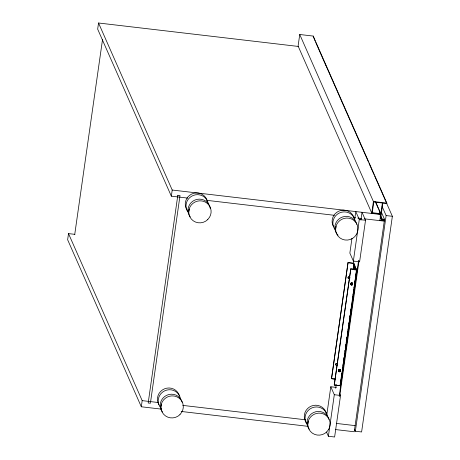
<?xml version="1.0" encoding="UTF-8"?>
<svg xmlns="http://www.w3.org/2000/svg" width="460" height="460" viewBox="0 0 460 460"><rect width="100%" height="100%" fill="white"/><g stroke="black" fill="none" stroke-linecap="round" stroke-linejoin="round"><path stroke-width="0.69" d="M344.833 350.784L344.885 351.21L345.04 350.71M346.811 337.91L346.742 338.796M352.337 283.067L352.268 283.952L352.728 284.004M352.044 282.595L351.779 284.671M354.534 282.67L354.568 283.314L354.758 282.589M356.19 269.761L356.149 269.117L355.959 269.842M353.619 269.089L354.125 264.523L353.349 269.376M354.781 268.991L354.993 266.495L354.51 269.284M344.322 355.781L344.298 354.7M355.844 269.583C355.936 267.272 355.603 270.192 356.287 268.559M354.004 287.885L354.016 286.764M378.77 209.541L380.799 214.141C379.12 216.712 380.736 220.512 384.031 219.736L383.899 220.679L379.931 220.213M74.922 234.353L68.511 233.599L67.637 239.74L141.306 406.772L161.247 409.112M298.534 46.471L98.543 23L97.669 29.141L171.339 196.173L187.709 198.093M74.721 234.531L102.517 39.629M141.306 406.772L142.18 400.631L68.511 233.599M171.339 196.173L172.212 190.032L98.543 23M381.472 219.282L380.817 217.154L382.714 203.837L383.301 203.182L386.791 203.533L386.848 203.101L313.179 36.07L299.742 34.494L298.097 46.052L371.766 213.083L380.799 214.141M313.179 36.07L315.152 41.107M328.566 429.519A11.235 10.925 -23.8 0 0 323.34 413.902A11.235 10.925 -23.8 0 0 308.171 421.417L307.82 424.287A11.201 10.89 -23.8 0 0 314.605 434.372A11.201 10.89 -23.8 0 0 326.813 431.854L328.584 429.525M356.385 234.45A11.235 10.925 -23.8 0 0 351.158 218.839A11.235 10.925 -23.8 0 0 335.99 226.355L335.639 229.224A11.201 10.89 -23.8 0 0 342.424 239.309A11.201 10.89 -23.8 0 0 354.631 236.785L356.402 234.462M335.507 379.218L331.487 378.655L348.036 262.608L353.999 263.31L353.234 269.071M331.528 378.752L348.036 262.608M326.778 414.937L330.797 386.774L336.346 387.423M351.963 238.332L349.859 253.115L353.366 261.067L359.605 261.803L365.527 220.259L362.02 212.307L360.916 220.052M354.476 220.725L355.781 211.577L359.289 219.529L353.366 261.067M334.247 384.916L350.796 268.87L356.764 269.571L340.256 385.716L334.247 384.916L340.256 385.716M334.293 385.02L350.796 268.87M339.739 393.622L340.544 395.456L334.621 437L328.382 436.27L334.305 394.726L330.797 386.774M335.714 388.269L336.22 384.721M353.516 263.442L353.82 261.314M338.56 371.571L338.865 369.449M350.974 284.539L351.273 282.411M353.291 268.26L353.493 266.846M353.7 265.431L353.901 264.017M338.606 371.668L338.905 369.547M351.014 284.636L351.319 282.515M338.819 371.249L339.014 369.874M351.118 284.993L351.417 282.929M338.997 371.645L339.29 369.587M351.394 284.7L351.687 282.635M339.106 371.904L339.405 369.846M351.509 284.958L351.837 282.67M353.734 269.347L354.413 265.184L354.01 269.054M353.803 269.433L354.43 265.075M339.382 371.617L339.675 369.553M339.497 371.875L339.791 369.811M351.894 284.93L352.17 283.13M354.119 269.313L354.706 265.84L354.395 269.025M351.969 285.016L352.164 283.636M354.194 269.399L354.39 268.025M339.767 371.582L340.066 369.524M339.98 371.157L340.176 369.782M352.354 284.981L352.584 283.377M354.677 268.68L354.873 267.306M340.371 371.122L340.567 369.748M354.798 269.939L355.281 267.151L355.074 269.646M340.44 371.209L340.636 369.834M355.068 268.651L355.339 266.846M355.189 269.905L355.574 267.806L355.557 268.927L356.017 268.985M355.643 269.962L355.839 268.588L355.384 268.531M340.429 383.088L340.153 384.888M340.624 381.714L340.917 379.649M341.113 378.275L341.803 373.457M342.947 365.412L343.24 363.348M343.436 361.974L343.637 360.594M343.833 359.22L344.126 357.155M345.27 349.111L345.471 347.731M345.667 346.357L345.96 344.293M346.156 342.918L346.449 340.854M347.495 333.529L347.789 331.464M347.984 330.09L348.277 328.026M348.473 326.646L348.674 325.272M348.87 323.897L349.163 321.833M350.112 315.163L349.841 316.963M350.307 313.789L350.508 312.409M350.704 311.035L350.997 308.971M351.193 307.596L351.486 305.532M352.63 297.516L352.826 296.142M353.021 294.762L353.809 289.265M354.855 281.899L355.643 276.402M355.839 275.022L356.442 269.773L356.287 270.273M340.216 385.618L356.764 269.571M371.766 213.083L373.416 201.526L299.742 34.494M379.868 220.645L380.748 214.504L379.586 211.876M380.857 213.71L382.386 203.015L373.79 202.009L372.266 212.704L380.857 213.71L375.636 201.871M381.34 212.123L384.531 219.357L354.246 431.762L335.725 429.588M384.301 198.024L392.363 216.303L361.612 431.963L355.367 431.227L386.124 215.573L382.093 206.431M352.383 284.211L352.596 283.504M352.337 299.581L352.147 300.305M342.654 367.471L342.464 368.201M346.604 338.169L346.685 337.812M336.041 226.366L335.748 228.43M308.229 421.435L307.93 423.499M207.753 219.529L209.547 217.229A11.235 10.925 -23.8 0 0 204.303 201.606A11.235 10.925 -23.8 0 0 189.135 209.122M179.935 414.592L181.729 412.292A11.235 10.925 -23.8 0 0 176.485 396.669A11.235 10.925 -23.8 0 0 161.316 404.185M373.416 201.526L386.848 203.101M172.212 190.032L380.748 214.504M386.124 215.573L392.363 216.303M384.531 219.357L381.88 218.983L380.897 217.965M206.856 200.341L334.397 215.309M353.539 217.557L355.672 217.804M357.805 218.057L361.474 218.488M364.211 218.81L384.278 221.162M359.289 219.529L365.527 220.259M348.076 262.706L354.045 263.407M353.935 265.253L354.395 265.305M354.108 265.65L354.568 265.702M354.223 265.909L354.683 265.96L354.901 265.259M354.804 267.22L355.264 267.272M354.976 267.616L355.436 267.668M355.091 267.875L355.551 267.927M350.842 268.973L356.805 269.675M352.09 283.55L352.55 283.607M331.487 378.655L334.799 379.046M334.305 394.726L340.544 395.456M142.18 400.631L158.562 402.552M182.723 405.386L305.417 419.784M336.605 423.447L355.12 425.621M181.188 411.453L307.953 426.328M382.001 219.023L380.61 215.757M315.733 42.418L325.755 65.285M325.881 65.435L339.514 96.347M339.67 96.836L358.363 139.087M358.518 139.564L368.517 162.104M369.041 163.421L374.026 174.599M374.607 175.915L384.18 197.616M383.318 219.362L383.899 220.679M375.578 202.308L378.189 208.225M380.638 216.321L381.846 218.966M380.679 216.838L381.622 218.851M380.564 216.746L381.432 218.718M380.696 217.258L381.524 219.305M354.505 429.272L355.367 431.227M326.491 431.986L328.382 436.27M188.893 211.197L189.192 209.133L188.784 211.985A11.201 10.89 -23.8 0 0 195.569 222.071A11.201 10.89 -23.8 0 0 207.776 219.552M161.08 406.266L161.374 404.202L160.965 407.054A11.201 10.89 -23.8 0 0 167.75 417.139A11.201 10.89 -23.8 0 0 179.964 414.621M349.836 278.041A0.931 0.903 -23.8 0 1 348.875 278.639L348.64 278.587A0.931 0.903 -23.8 0 1 348.295 277.121A0.931 0.903 -23.8 0 1 349.813 277.345M349.847 277.708A0.931 0.903 -23.8 0 1 348.829 278.541L348.594 278.49A0.931 0.903 -23.8 0 1 348.341 276.943A0.931 0.903 -23.8 0 1 349.841 277.472M337.416 364.665A0.931 0.903 -23.8 0 1 335.99 365.056A0.931 0.903 -23.8 0 1 336.001 363.613A0.931 0.903 -23.8 0 1 337.421 363.969M337.456 364.768A0.931 0.903 -23.8 0 1 336.036 365.159A0.931 0.903 -23.8 0 1 336.047 363.716A0.931 0.903 -23.8 0 1 337.462 364.073M188.284 212.439A11.235 10.925 -23.8 0 1 193.327 195.408A11.235 10.925 -23.8 0 1 208.363 204.769M188.473 211.767A11.235 10.925 -23.8 0 1 191.55 194.12A11.235 10.925 -23.8 0 1 207.529 202.314M190.262 216.924A11.235 10.925 -23.8 0 1 194.959 200.031A11.235 10.925 -23.8 0 1 210.272 208.529M161.425 408.572A11.235 10.925 -23.8 0 1 164.496 390.919A11.235 10.925 -23.8 0 1 180.481 399.113M158.895 404.587A11.235 10.925 -23.8 0 1 164.398 388.878A11.235 10.925 -23.8 0 1 179.434 395.968M162.443 411.987A11.235 10.925 -23.8 0 1 166.468 395.404A11.235 10.925 -23.8 0 1 182.177 402.184M307.32 424.741A11.235 10.925 -23.8 0 1 312.018 407.847A11.235 10.925 -23.8 0 1 327.33 416.346M306.555 423.004A11.235 10.925 -23.8 0 1 311.253 406.111A11.235 10.925 -23.8 0 1 326.565 414.609M309.298 429.22A11.235 10.925 -23.8 0 1 313.323 412.637A11.235 10.925 -23.8 0 1 329.032 419.416M335.599 230.224A11.235 10.925 -23.8 0 1 339.497 212.928A11.235 10.925 -23.8 0 1 355.149 221.283M333.563 226.757A11.235 10.925 -23.8 0 1 338.727 211.197A11.235 10.925 -23.8 0 1 353.901 217.453M338.071 235.221A11.235 10.925 -23.8 0 1 340.492 217.919A11.235 10.925 -23.8 0 1 356.851 224.353M177.813 195.281L148.189 402.989L150.391 403.247L180.015 195.54L177.813 195.281M358.541 260.757L339.221 396.221L339.681 396.273L359.001 260.814L358.541 260.757M351.595 284.803L351.359 284.757A0.931 0.903 -23.8 0 1 351.043 283.256A0.931 0.903 -23.8 0 1 352.561 283.578A0.931 0.903 -23.8 0 1 351.595 284.803M351.635 284.901L351.4 284.855A0.931 0.903 -23.8 0 1 351.084 283.36A0.931 0.903 -23.8 0 1 352.607 283.682A0.931 0.903 -23.8 0 1 351.635 284.901M339.238 371.594A0.931 0.903 -23.8 0 0 340.228 370.334A0.931 0.903 -23.8 0 0 338.635 370.15A0.931 0.903 -23.8 0 0 339.238 371.594"/></g></svg>
